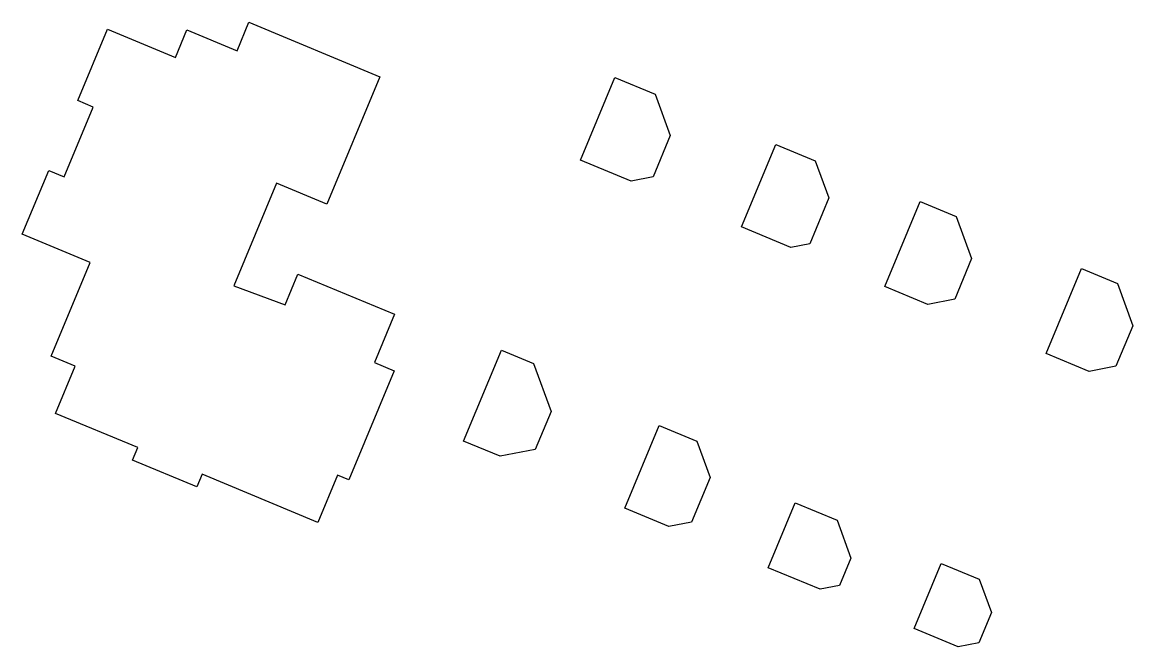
# Model space of a CAD drawing. Header units: millimetres. Extents: x 2243648 to 2245404, y 378772 to 380956.
# Drawn here: x 2244647.2 to 2244776.4, y 380883.2 to 380955.9 of the extents above.
import ezdxf

# ---------------------------------------------------------------- set-up
doc = ezdxf.new("R2010")
doc.units = ezdxf.units.MM
doc.layers.add('детский сад', color=18, linetype='Continuous', true_color=0x000000)

msp = doc.modelspace()

# ---------------------------------------------------------------- linework, layer by layer
at = {"layer": 'детский сад'}
for points in [[(2244685.21, 380902.65), (2244683.89, 380903.2), (2244681.61, 380897.7), (2244668.13, 380903.3), (2244667.53, 380901.85), (2244660.04, 380904.96), (2244660.65, 380906.41), (2244651.09, 380910.38), (2244653.37, 380915.88), (2244650.59, 380917.03), (2244655.11, 380927.93), (2244647.2, 380931.21), (2244650.29, 380938.64), (2244652.08, 380937.89), (2244655.45, 380946.01), (2244653.66, 380946.76), (2244657.11, 380955.05), (2244665.02, 380951.77), (2244666.35, 380954.98), (2244672.21, 380952.55), (2244673.59, 380955.87), (2244688.83, 380949.54), (2244682.66, 380934.7), (2244676.78, 380937.15), (2244671.83, 380925.22), (2244677.81, 380923.02), (2244679.29, 380926.59), (2244690.53, 380921.92), (2244688.2, 380916.3), (2244690.49, 380915.35)], [(2244720.61, 380937.89), (2244718.06, 380937.4), (2244712.16, 380939.85), (2244716.15, 380949.45), (2244720.87, 380947.49), (2244722.61, 380942.71)], [(2244741.06, 380935.44), (2244738.84, 380930.09), (2244736.66, 380929.67), (2244730.92, 380932.06), (2244734.91, 380941.66), (2244739.49, 380939.75)], [(2244755.71, 380923.65), (2244752.6, 380923.05), (2244747.59, 380925.13), (2244751.7, 380935.02), (2244755.89, 380933.28), (2244757.68, 380928.38)], [(2244774.47, 380915.86), (2244771.35, 380915.26), (2244766.35, 380917.33), (2244770.46, 380927.23), (2244774.65, 380925.49), (2244776.44, 380920.58)], [(2244706.9, 380906.17), (2244702.83, 380905.39), (2244698.57, 380907.15), (2244702.97, 380917.73), (2244706.7, 380916.18), (2244708.74, 380910.59)], [(2244725.09, 380897.75), (2244722.44, 380897.24), (2244717.33, 380899.36), (2244721.32, 380908.96), (2244725.7, 380907.14), (2244727.24, 380902.92)], [(2244742.31, 380890.36), (2244740.04, 380889.93), (2244734.01, 380892.43), (2244737.15, 380900), (2244742.03, 380897.97), (2244743.64, 380893.56)], [(2244758.53, 380883.71), (2244756.13, 380883.24), (2244751, 380885.37), (2244754.14, 380892.94), (2244758.57, 380891.1), (2244759.99, 380887.21)]]:
    msp.add_lwpolyline(points, close=True, dxfattribs=at)

doc.saveas('drawing.dxf')
